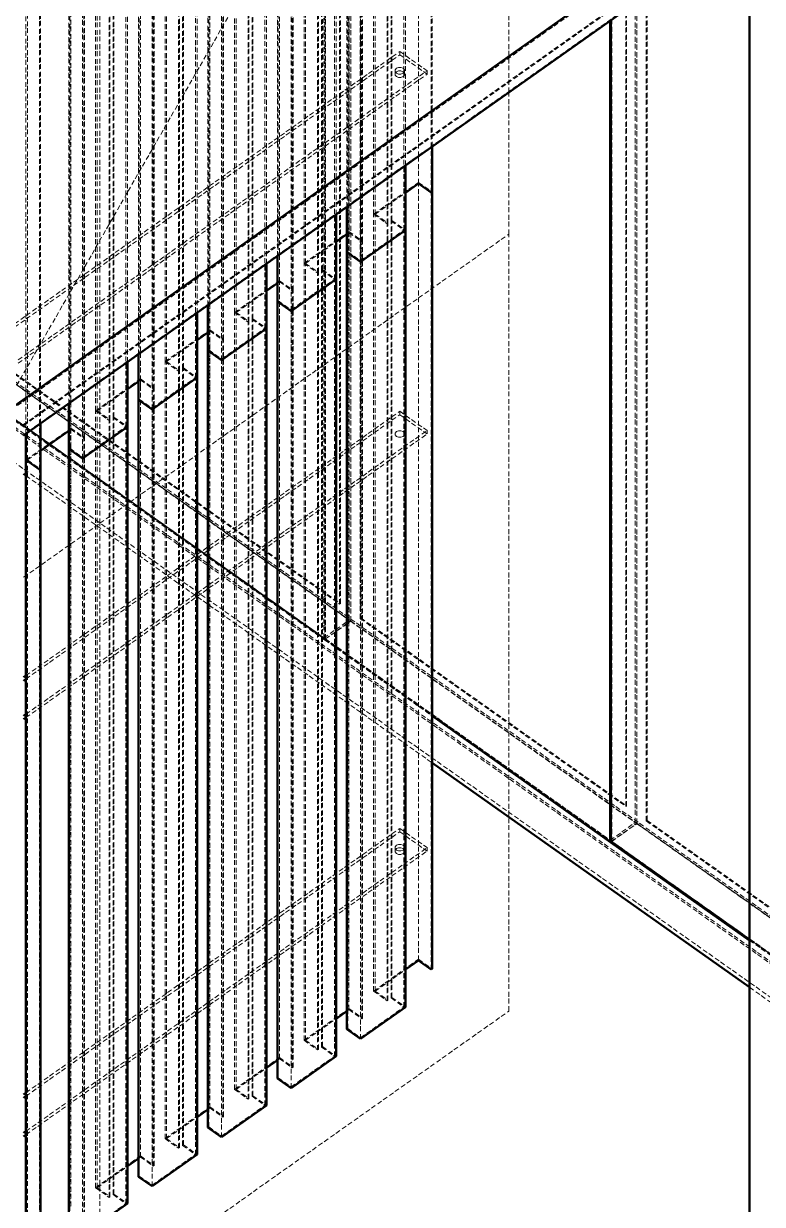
# Model space of a CAD drawing. Header units: millimetres. Extents: x 589 to 12190, y 300 to 8700.
# Drawn here: x 2507 to 3082, y 1426 to 2345 of the extents above; entities that cross this region are included whole.
import ezdxf

# ---------------------------------------------------------------- set-up
doc = ezdxf.new("R2010")
doc.units = ezdxf.units.MM
doc.linetypes.add('Hidden', pattern=[15, 5, -3, 5, -2])
for name, color, linetype, lineweight in [('Default', 7, 'Continuous', 50), ('Edges', 7, 'Hidden', 15), ('HiddenEdges', 2, 'Hidden', 15), ('HiddenSilhouettes', 2, 'Hidden', 15), ('HiddenWires', 7, 'Hidden', 15), ('Silhouettes', 7, 'Continuous', 50), ('Wires', 7, 'Hidden', 15)]:
    doc.layers.add(name, color=color, linetype=linetype, lineweight=lineweight)

# ---------------------------------------------------------------- blocks, each defined once
blk = doc.blocks.new('Isometric')
at = {"layer": 'Edges'}
for points in [[(637.2161877950107, -649.7752211066795), (954.5943576092791, -96.9141799285635)], [(662.4178389912499, -668.7550140688988), (1468.519523722337, -98.75496862523505)], [(1273.640668451543, -1090.09139823906), (1273.640736998035, -237.4035925414878)], [(1073.034505897263, -407.5367795406119), (1073.034508170909, -379.2536366657459)], [(1086.328148665924, -416.9368047040984), (1086.328152450883, -369.8536093649413)], [(1073.03444109577, -1213.638445826233), (1073.034505897263, -407.5367795406119)], [(1073.034505993725, -406.3368281366506), (1073.03450599373, -406.3367673743351)], [(1012.930479190384, -488.8368043328617), (1012.930484583118, -421.7536051254538)], [(1086.328083864431, -1223.038470989719), (1086.328148665924, -416.9368047040984)], [(940.8055916091812, -539.8368083988739), (940.805597001915, -472.7536091914658)], [(1012.930414388891, -1294.938470618483), (1012.930479190384, -488.8368043328617)], [(868.6807040279791, -590.8368124648857), (868.6807094207124, -523.7536132574776)], [(940.8055268076891, -1345.938474684495), (940.8055916091812, -539.8368083988739)], [(796.5558164467761, -641.8368165308977), (796.5558218395095, -574.7536173234898)], [(868.6806392264862, -1396.938478750507), (868.6807040279791, -590.8368124648857)], [(724.4309288655741, -692.8368205969098), (724.4309342583074, -625.7536213895014)], [(796.5557516452841, -1447.938482816519), (796.5558164467761, -641.8368165308977)], [(724.4308640640811, -1498.938486882531), (724.4309288655741, -692.8368205969098)], [(679.8831377737997, -1510.438487799377), (679.8832025752913, -704.3368215137561)], [(1087.176641823762, -958.2414175461774), (1271.943603414836, -1088.891392016031)], [(1273.640668451543, -1090.09139823906), (1416.476307762064, -1191.091449701758)]]:
    blk.add_lwpolyline(points, dxfattribs=at)
for points in [[(1417.324755468647, -1763.318454559787, 0), (1417.324886302511, -135.8035423438423, 0)], [(679.8832025752913, -704.3368215137561, 0), (679.8832063602499, -657.2536261745995, 0)], [(1087.17664175555, -959.0899456496686, 0), (1416.476307693852, -1191.93997780525, 0)]]:
    blk.add_polyline3d(points, dxfattribs=at)
at = {"layer": 'HiddenEdges'}
for points in [[(992.0707298736147, -843.2333060378028), (992.07086402407, 825.5385294522193)], [(1002.677366066769, -861.6913556156435), (1002.677501786106, 826.5966604779287)], [(976.6557686782567, -880.5884619981969), (976.6559045340168, 809.396610302359)], [(1012.435440952548, -858.8332828674595), (1012.435575103003, 809.9385526225628)], [(1289.055594853597, -1053.233322780202), (1289.055729004052, 615.5385127098211)], [(1299.66223104675, -1071.691372358042), (1299.662366766087, 616.5966437355305)], [(976.6558034715604, -880.0913814966614), (976.6559147093517, 503.6571241914062)], [(1073.034508170909, -379.2536366657459), (1073.034570698755, 398.5648867450086)], [(1040.507640481304, -449.3368011836956), (1040.507705282796, 356.7648651019249)], [(1045.45738766825, -445.8368009046558), (1045.457452469742, 360.2648653809647)], [(1000.90961831606, -458.5367836066243), (1000.909683117552, 347.5648826789966)], [(1014.203261084721, -467.9368087701105), (1014.203325886213, 338.1648575155104)], [(999.6368794836303, -478.2367973842534), (999.6369442851233, 327.8648689013676)], [(973.3325000870468, -496.8368049706678), (973.3325648885398, 309.2648613149531)], [(1012.930484583118, -421.7536051254538), (1012.930543991876, 317.264861952759)], [(928.7847307348579, -509.5367876726361), (928.78479553635, 296.564878612985)], [(968.3827529001014, -500.3368052497078), (968.3828177015944, 305.7648610359133)], [(942.0783735035193, -518.9368128361225), (942.0784383050113, 287.1648534494984)], [(927.5119919024282, -529.2368014502651), (927.5120567039203, 276.8648648353555)], [(901.2076125058447, -547.8368090366798), (901.2076773073368, 258.2648572489411)], [(940.805597001915, -472.7536091914658), (940.8056564106741, 266.264857886747)], [(856.659843153655, -560.5367917386484), (856.6599079551465, 245.5648745469725)], [(896.2578653188993, -551.3368093157198), (896.2579301203914, 254.7648569699008)], [(869.9534859223163, -569.9368169021345), (869.9535507238079, 236.1648493834859)], [(855.3871043212253, -580.2368055162772), (855.3871691227182, 225.8648607693435)], [(868.6807094207124, -523.7536132574776), (868.6807688294712, 215.2648538207354)], [(824.1329777376964, -602.3368133817319), (824.1330425391893, 203.7648529038888)], [(829.0827249246418, -598.8368131026918), (829.0827897261347, 207.2648531829291)], [(784.5349555724529, -611.5367958046602), (784.5350203739449, 194.5648704809605)], [(797.8285983411142, -620.9368209681465), (797.8286631426063, 185.1648453174744)], [(783.2622167400232, -631.2368095822892), (783.2622815415152, 174.864856703332)], [(796.5558218395095, -574.7536173234898), (796.5558812482691, 164.2648497547229)], [(752.0080901564943, -653.3368174477439), (752.0081549579863, 152.7648488378768)], [(756.9578373434397, -649.8368171687039), (756.9579021449317, 156.264849116917)], [(712.4100679912499, -662.5367998706722), (712.4101327927415, 143.5648664149485)], [(711.1373291588202, -682.2368136483012), (711.1373939603131, 123.8648526373195)], [(725.7037107599112, -671.9368250341583), (725.7037755614033, 134.1648412514623)], [(76.79643789297552, -244.6432355736165), (710.6423119575138, -692.8399616075349)], [(1053.589118892849, -274.0207869408978), (1053.589119177066, -270.4852533168378)], [(196.5755896925325, -291.6913101719902), (1000.980344188437, -860.4913799101951)], [(206.3336645783111, -288.8332374238057), (991.2222363111205, -843.8332816715738)], [(1073.034544386832, -463.2146473541293), (1073.03454895917, -406.3367977554894)], [(1040.507575679811, -1255.438467469317), (1040.507640481304, -449.3368011836956)], [(1045.457322866757, -1251.938467190277), (1045.45738766825, -445.8368009046558)], [(1000.909553514567, -1264.638449892245), (1000.90961831606, -458.5367836066243)], [(1000.909660905456, -463.2146473541293), (1000.909661377968, -457.3368018215015)], [(1014.203196283228, -1274.038475055731), (1014.203261084721, -467.9368087701105)], [(999.6368146821383, -1284.338463669874), (999.6368794836303, -478.2367973842534)], [(1012.930511803148, -617.6195127496167), (1012.930522252292, -487.6368225477393)], [(968.3826880986094, -1306.438471535329), (968.3827529001014, -500.3368052497078)], [(973.3324352855548, -1302.938471256289), (973.3325000870468, -496.8368049706678)], [(928.7846659333645, -1315.638453958257), (928.7847307348579, -509.5367876726361)], [(928.7847650116664, -617.6195127496164), (928.784773796765, -508.3368058875137)], [(942.0783087020263, -1325.038479121743), (942.0783735035193, -518.9368128361225)], [(927.5119271009353, -1335.338467735886), (927.5119919024282, -529.2368014502651)], [(901.2075477043518, -1353.938475322301), (901.2076125058447, -547.8368090366798)], [(856.6597783521615, -1366.638458024269), (856.659843153655, -560.5367917386484)], [(856.6598815302905, -617.6195127496164), (856.6598862155633, -559.3368099535257)], [(896.2578005174064, -1357.438475601341), (896.2578653188993, -551.3368093157198)], [(869.9534211208229, -1376.038483187756), (869.9534859223163, -569.9368169021345)], [(855.3870395197332, -1386.338471801898), (855.3871043212253, -580.2368055162772)], [(829.0826601231497, -1404.938479388313), (829.0827249246418, -598.8368131026918)], [(868.6807448403943, -617.6195127496167), (868.6807470898866, -589.6368306797631)], [(784.5348907709599, -1417.638462090281), (784.5349555724529, -611.5367958046602)], [(784.5349980489136, -617.6195127496167), (784.5349986343604, -610.3368140195375)], [(824.1329129362043, -1408.438479667353), (824.1329777376964, -602.3368133817319)], [(797.8285335396213, -1427.038487253767), (797.8285983411142, -620.9368209681465)], [(783.2621519385302, -1437.33847586791), (783.2622167400232, -631.2368095822892)], [(796.5558489466061, -772.0243781451036), (796.5558595086845, -640.6368347457753)], [(1053.589088879526, -647.373137641606), (1053.589089163743, -643.8376040175465)], [(712.4101021551251, -772.0243781451036), (712.4101110531583, -661.3368180855498)], [(752.0080253550013, -1459.438483733365), (752.0080901564943, -653.3368174477439)], [(756.9577725419467, -1455.938483454325), (756.9578373434397, -649.8368171687039)], [(712.4100031897565, -1468.638466156293), (712.4100679912499, -662.5367998706722)], [(725.7036459584183, -1478.038491319779), (725.7037107599112, -671.9368250341583)], [(711.1372643573281, -1488.338479933922), (711.1373291588202, -682.2368136483012)], [(724.4309654652293, -772.0243781451036), (724.4309719274816, -691.6368388117871)], [(1002.677331341677, -861.3399080136871), (1299.662196321658, -1071.339924756086)], [(1012.435440952548, -858.8332828674595), (1288.207101291103, -1053.833298413973)], [(975.8072751157624, -881.1884376319676), (976.6557686782567, -880.5884619981969)], [(976.6557686782567, -880.5884619981969), (1273.640633658238, -1090.588478740596)], [(976.6558034715604, -880.0913814966614), (1087.176641823762, -958.2414175461774)], [(1053.589054091356, -1080.122453226519), (1053.589054375573, -1076.586919602459)], [(1299.662196321658, -1071.339924756086), (1865.347653426386, -1471.339956646369)], [(1299.66223104675, -1071.691372358042), (1863.650623114771, -1470.491398025296)], [(1309.420305932529, -1068.833299609858), (1853.892558395829, -1453.833330304255)], [(1416.476307762064, -1191.091449701758), (1469.367960978923, -1228.491497215365)], [(1416.476307693852, -1191.93997780525), (1469.367960910711, -1229.340025318857)]]:
    blk.add_lwpolyline(points, dxfattribs=at)
for points in [[(1002.677331341677, -861.3399080136871, 0), (1002.677467197435, 828.6451297264562, 0)], [(1299.662196321658, -1071.339924756086, 0), (1299.662332177416, 618.645112984058, 0)], [(1309.420305932529, -1068.833299609858, 0), (1309.420440082984, 599.9385358801646, 0)], [(1086.328152450883, -369.8536093649413, 0), (1086.328213467416, 389.1648615815225, 0)], [(-608.1120080953428, 277.5388627789098, 0), (1895.046139593077, -1492.461278335593, 0)], [(-634.2749575120536, 259.038861303984, 0), (1842.720237785272, -1492.461278335593, 0)], [(-608.1120119038517, 230.1627100248734, 0), (1895.046135784567, -1539.837431089629, 0)], [(724.4309342583074, -625.7536213895014, 0), (724.4309936670661, 113.2648456887109, 0)], [(679.8832063602499, -657.2536261745995, 0), (679.8832673767847, 101.7648447718648, 0)], [(662.4177988749238, -657.9765491021731, 0), (1416.47639348177, -124.7765306250108, 0)], [(196.5755549674395, -291.3398625700338, 0), (1002.677331341677, -861.3399080136869, 0)], [(170.5539923040187, -310.5884165545431, 0), (976.6557686782558, -880.5884619981966, 0)], [(170.5540270973238, -310.0913360530076, 0), (974.9587815932296, -878.8914057912127, 0)], [(940.8056283217716, -617.6195127496167, 0), (940.8056346710896, -538.6368266137513, 0)], [(822.6259851911004, -772.0243781451036, 0), (1087.17664175555, -959.0899456496686, 0)], [(975.8072751839745, -880.3399095284758, 0), (1002.677331341677, -861.3399080136871, 0)], [(976.6558034715604, -880.0913814966614, 0), (1002.677366066769, -861.6913556156435, 0)], [(1002.677366066769, -861.6913556156435, 0), (1297.965166010045, -1070.491366135014, 0)], [(1012.435440952548, -858.8332828674595, 0), (1013.283934515042, -858.2333072336885, 0)], [(1273.640668451543, -1090.09139823906, 0), (1299.66223104675, -1071.691372358042, 0)], [(1309.420305932529, -1068.833299609858, 0), (1310.268799495023, -1068.233323976087, 0)], [(1272.792140095743, -1091.188454374366, 0), (1273.640633658238, -1090.588478740595, 0)], [(1273.640633658238, -1090.588478740595, 0), (1839.326090762965, -1490.588510630878, 0)]]:
    blk.add_polyline3d(points, dxfattribs=at)
at = {"layer": 'HiddenSilhouettes'}
for points in [[(991.2222363111205, -843.8332816715738), (991.2223704615758, 824.9385538184488)], [(1013.283934515042, -858.2333072336885), (1013.284068665497, 810.5385282563338)], [(1288.207101291103, -1053.833298413973), (1288.207235441558, 614.9385370760501)], [(974.9587815932296, -878.8914057912127), (974.9588926907272, 503.1119232743977)], [(1087.176689171747, -369.2536032135899), (1087.17675018828, 389.7648677328743)], [(1026.365504053686, -439.3368003864384), (1026.365568855179, 366.7648658991825)], [(1028.062534433508, -439.336769868858), (1028.062599235001, 366.7648964167629)], [(1041.356177202169, -448.7367950323442), (1041.356242003662, 357.3648712532768)], [(1044.608850947385, -446.4368070560072), (1044.608915748877, 359.6648592296137)], [(1057.902493716047, -455.8368322194933), (1057.902558517539, 350.2648340661276)], [(1015.051797805585, -467.3368026187588), (1015.051862607078, 338.7648636668619)], [(998.7883465477244, -431.7536081964481), (998.7884075642578, 327.2648627500162)], [(954.2406164724844, -490.3368044524507), (954.240681273976, 315.7648618331705)], [(955.9376468523055, -490.3367739348698), (955.9377116537976, 315.7648923507504)], [(969.2312896209669, -499.7367990983562), (969.2313544224589, 306.3648671872643)], [(985.7776061348436, -506.8368362855053), (985.777670936337, 299.2648300001156)], [(987.4746419073986, -439.7536065605168), (987.4747013161582, 299.264860517696)], [(942.9269102243834, -518.3368066847711), (942.9269750258754, 287.7648596008498)], [(-608.1120079248126, 279.6601829533456), (1839.326093950264, -1450.939935016954)], [(883.8127592711025, -541.3367780008821), (883.8128240725955, 264.7648882847388)], [(900.3590757849806, -548.4368151880315), (900.3591405864722, 257.6648510975892)], [(897.1064020397639, -550.7368031643684), (897.1064668412569, 255.3648631212523)], [(913.652718553642, -557.8368403515174), (913.6527833551336, 248.2648259341036)], [(915.3497543261965, -490.7536106265286), (915.3498137349552, 248.2648564516835)], [(870.8020226431804, -569.3368107507829), (870.8020874446734, 236.7648555348378)], [(-608.1120117333214, 232.2840301993097), (1863.046141326813, -1515.088697197833)], [(854.5385713853188, -533.7536163284722), (854.5386324018527, 225.2648546179921)], [(-634.2749611500319, 213.7840287243835), (1842.720234147293, -1537.716110915194)], [(809.9908413100793, -592.3368125844747), (809.9909061115709, 213.764853701146)], [(811.6878716899005, -592.3367820668941), (811.6879364913925, 213.7648842187268)], [(824.9815144585618, -601.7368072303802), (824.9815792600539, 204.3648590552407)], [(828.2341882037772, -599.4368192540433), (828.2342530052692, 206.6648470315772)], [(841.527830972439, -608.8368444175294), (841.5278957739306, 197.2648218680915)], [(843.224866744994, -541.7536146925406), (843.2249261537531, 197.2648523856719)], [(798.6771350619788, -620.3368148167949), (798.6771998634704, 185.7648514688258)], [(737.8659537288763, -643.3368166504865), (737.8660185303693, 162.7648496351339)], [(739.5629841086975, -643.3367861329061), (739.5630489101904, 162.7648801527148)], [(752.8566268773588, -652.7368112963925), (752.8566916788518, 153.3648549892287)], [(756.1093006225756, -650.4368233200555), (756.1093654240672, 155.6648429655656)], [(726.5522474807753, -671.3368188828069), (726.5523122822688, 134.7648474028142)], [(769.4029433912369, -659.8368484835414), (769.403008192729, 146.2648178020791)], [(710.2887962229142, -635.7536244604962), (710.2888572394477, 123.2648464859681)], [(667.4380965274954, -694.3367901989182), (667.4381613289875, 111.7648760867028)], [(680.7317430811154, -656.6536200232476), (680.7318040976488, 102.3648509232166)], [(975.8073087161465, -463.2146473541293), (975.8073335409695, -154.404916563155)], [(629.3250745817563, -570.4852772345555), (1053.589119177066, -270.4852533168378)], [(629.3250742975392, -574.0208108586153), (1053.589118892849, -274.0207869408978)], [(207.1821581408053, -288.2332617900347), (992.0707298736147, -843.2333060378028)], [(1048.759525868843, -293.1057493999597), (1050.053586393718, -291.5207883360977), (1052.295059573804, -290.6057492006453), (1054.883224036751, -290.6057186830649), (1057.124654205584, -291.5207883360977), (1058.418758143656, -293.1057188823793), (1058.418715132403, -294.935827670864), (1057.124654607527, -296.520788734726), (1054.883181427442, -297.4358278701784), (1052.295016964495, -297.4358583877588), (1050.053586795662, -296.5207887347265), (1048.75948285759, -294.9358581884449)], [(1048.75948285759, -294.9358581884449), (1048.759483141807, -291.4003245643848)], [(1058.418758143656, -293.1057188823793), (1058.418758427873, -289.5701852583193)], [(1081.873391748084, -294.0207885354116), (1081.873392032302, -290.4852549113516)], [(657.6093471527761, -594.0208124531293), (1081.873391748084, -294.0207885354116)], [(169.7054987415249, -311.1883921883141), (975.8072751157615, -881.1884376319676)], [(1073.03459192461, -406.3368281366438), (1087.176685386788, -416.336798552747)], [(1028.062534433508, -439.336769868858), (1059.599527214956, -417.0367453693698)], [(1026.365439252194, -1245.438466672059), (1026.365504053686, -439.3368003864384)], [(1026.365504053686, -439.3368003864384), (1040.507640481304, -449.3368011836956)], [(1028.062469632016, -1245.438436154479), (1028.062534433508, -439.336769868858)], [(1028.062534433508, -439.336769868858), (1041.356177202169, -448.7367950323442)], [(1040.507640481304, -449.3368011836956), (1041.356177202169, -448.7367950323442)], [(1041.356112400677, -1254.838461317965), (1041.356177202169, -448.7367950323442)], [(1044.608786145892, -1252.538473341628), (1044.608850947385, -446.4368070560072)], [(1044.608850947385, -446.4368070560072), (1045.45738766825, -445.8368009046558)], [(1044.608850947385, -446.4368070560072), (1057.902493716047, -455.8368322194933)], [(1045.45738766825, -445.8368009046558), (1059.599524095868, -455.8368017019127)], [(975.8072963037348, -617.6195127496164), (975.8073087161465, -463.2146473541293)], [(998.7883442740781, -460.0367510713138), (1000.90961831606, -458.5367836066243)], [(1000.90961831606, -458.5367836066243), (1014.203261084721, -467.9368087701105)], [(1000.909661377968, -457.3368018215015), (1015.051797805585, -467.3368026187588)], [(1012.930565217737, -487.6367921665776), (1057.902493716047, -455.8368322194933)], [(1057.902428914554, -1261.938498505114), (1057.902493716047, -455.8368322194933)], [(1014.203261084721, -467.9368087701105), (1015.051797805585, -467.3368026187588)], [(1015.051733004093, -1273.43846890438), (1015.051797805585, -467.3368026187588)], [(998.7883427627658, -478.8368035356048), (999.6368794836303, -478.2367973842534)], [(999.6368794836303, -478.2367973842534), (1012.930522252292, -487.6368225477393)], [(954.240551670991, -1296.438470738072), (954.2406164724844, -490.3368044524507)], [(955.9375820508126, -1296.438440220491), (955.9376468523055, -490.3367739348698)], [(968.3827529001014, -500.3368052497078), (969.2312896209669, -499.7367990983562)], [(969.2312248194739, -1305.838465383977), (969.2312896209669, -499.7367990983562)], [(972.4838985646902, -1303.53847740764), (972.4839633661823, -497.4368111220192)], [(972.4839633661823, -497.4368111220192), (973.3325000870468, -496.8368049706678)], [(972.4839633661823, -497.4368111220192), (985.7776061348436, -506.8368362855053)], [(973.3325000870468, -496.8368049706678), (987.4746365146652, -506.8368057679249)], [(882.1157288912809, -541.3368085184625), (928.784773796765, -508.3368058875137)], [(926.663456692876, -511.0367551373258), (928.7847307348579, -509.5367876726361)], [(928.784773796765, -508.3368058875137), (942.9269102243834, -518.3368066847711)], [(940.8056776365356, -538.636796232589), (985.7776061348436, -506.8368362855053)], [(985.777541333352, -1312.938502571126), (985.7776061348436, -506.8368362855053)], [(883.8127592711025, -541.3367780008821), (915.3497520525507, -519.0367535013943)], [(942.0783735035193, -518.9368128361225), (942.9269102243834, -518.3368066847711)], [(942.9268454228904, -1324.438472970392), (942.9269102243834, -518.3368066847711)], [(882.1156640897893, -1347.438474804083), (882.1157288912809, -541.3368085184625)], [(882.1157288912809, -541.3368085184625), (896.2578653188993, -551.3368093157198)], [(883.8126944696105, -1347.438444286503), (883.8127592711025, -541.3367780008821)], [(896.2578653188993, -551.3368093157198), (897.1064020397639, -550.7368031643684)], [(897.1063372382719, -1356.838469449989), (897.1064020397639, -550.7368031643684)], [(900.3590109834872, -1354.538481473652), (900.3590757849806, -548.4368151880315)], [(900.3590757849806, -548.4368151880315), (901.2076125058447, -547.8368090366798)], [(900.3590757849806, -548.4368151880315), (913.652718553642, -557.8368403515174)], [(901.2076125058447, -547.8368090366798), (915.3497489334632, -557.8368098339367)], [(809.9908413100793, -592.3368125844747), (856.6598862155633, -559.3368099535257)], [(854.538569111673, -562.0367592033381), (856.659843153655, -560.5367917386484)], [(856.659843153655, -560.5367917386484), (869.9534859223163, -569.9368169021345)], [(868.6807900553317, -589.6368002986014), (913.652718553642, -557.8368403515174)], [(913.6526537521486, -1363.938506637138), (913.652718553642, -557.8368403515174)], [(811.6878716899005, -592.3367820668941), (843.2248644713477, -570.0367575674065)], [(869.9534859223163, -569.9368169021345), (870.8020226431804, -569.3368107507829)], [(870.8019578416884, -1375.438477036404), (870.8020226431804, -569.3368107507829)], [(809.9907765085859, -1398.438478870096), (809.9908413100793, -592.3368125844747)], [(811.6878068884075, -1398.438448352515), (811.6878716899005, -592.3367820668941)], [(811.6878716899005, -592.3367820668941), (824.9815144585618, -601.7368072303802)], [(828.2341234022842, -1405.538485539664), (828.2341882037772, -599.4368192540433)], [(828.2341882037772, -599.4368192540433), (829.0826947381233, -598.8368344477867)], [(828.2341882037772, -599.4368192540433), (841.527830972439, -608.8368444175294)], [(829.0827249246418, -598.8368131026918), (843.2248613522602, -608.836813899949)], [(737.8659537288763, -643.3368166504865), (784.5349986343604, -610.3368140195375)], [(782.4136815304701, -613.0367632693503), (784.5349555724529, -611.5367958046602)], [(784.5349986343604, -610.3368140195375), (798.6771350619788, -620.3368148167949)], [(796.5559024741306, -640.636804364613), (841.527830972439, -608.8368444175294)], [(824.1329777376964, -602.3368133817319), (824.9815144585618, -601.7368072303802)], [(824.9814496570689, -1407.838473516001), (824.9815144585618, -601.7368072303802)], [(841.5277661709456, -1414.93851070315), (841.527830972439, -608.8368444175294)], [(739.5629841086975, -643.3367861329061), (771.0999768901456, -621.0367616334181)], [(798.6770702604854, -1426.438481102416), (798.6771350619788, -620.3368148167949)], [(975.8072751839745, -880.3399095284758), (975.8072963037348, -617.6195127496164)], [(782.4136800191577, -631.8368157336406), (783.2622167400232, -631.2368095822892)], [(665.7410478764132, -921.623154958912), (1053.589088879526, -647.373137641606)], [(737.8658889273843, -1449.438482936107), (737.8659537288763, -643.3368166504865)], [(739.5629193072054, -1449.438452418527), (739.5629841086975, -643.3367861329061)], [(1053.589088879526, -647.373137641606), (1081.873361734761, -667.3731392361201)], [(665.7410661476742, -694.3368207164988), (712.4101110531583, -661.3368180855498)], [(724.4310148929267, -691.6368084306255), (769.4029433912369, -659.8368484835414)], [(752.0080901564943, -653.3368174477439), (752.8566268773588, -652.7368112963925)], [(752.8565620758668, -1458.838477582013), (752.8566268773588, -652.7368112963925)], [(756.1092358210822, -1456.538489605676), (756.1093006225756, -650.4368233200555)], [(756.1093006225756, -650.4368233200555), (756.9578373434397, -649.8368171687039)], [(756.1093006225756, -650.4368233200555), (769.4029433912369, -659.8368484835414)], [(756.9578373434397, -649.8368171687039), (771.0999737710581, -659.8368179659608)], [(769.402878589744, -1465.938514769163), (769.4029433912369, -659.8368484835414)], [(665.7410446608633, -961.6231626954147), (1081.873361734761, -667.3731392361201)], [(710.288793949268, -664.0367673353617), (712.4100679912499, -662.5367998706722)], [(725.7037107599112, -671.9368250341583), (726.5522474807753, -671.3368188828069)], [(726.5521826792838, -1477.438485168428), (726.5522474807753, -671.3368188828069)], [(1081.873361734761, -667.3731392361201), (1081.873362018978, -663.8376056120603)], [(667.4380965274954, -694.3367901989182), (680.7317408074691, -684.9367628981133)], [(667.4380317260025, -1500.438456484539), (667.4380965274954, -694.3367901989182)], [(667.4380965274954, -694.3367901989182), (680.7317392961568, -703.7368153624043)], [(665.7410648413061, -710.587460303497), (1087.176637776511, -1008.587418578141)], [(1013.283934515042, -858.2333072336885), (1289.055594853597, -1053.233322780202)], [(975.8072751839745, -880.3399095284758), (1040.987434933179, -926.429243540591)], [(975.8072751157624, -881.1884376319676), (1087.176641687338, -959.9384737531609)], [(665.7410133724607, -1350.836936919765), (1053.589054375573, -1076.586919602459)], [(1053.589054375573, -1076.586919602459), (1081.87332723081, -1096.586921196973)], [(1271.943603414836, -1088.891392016031), (1297.965166010045, -1070.491366135014)], [(665.7410130882436, -1354.372470543824), (1053.589054091356, -1080.122453226519)], [(1053.589054091356, -1080.122453226519), (1081.873326946592, -1100.122454821033)], [(1273.640633658238, -1090.588478740596), (1273.640634442379, -1080.834108936078)], [(665.7410101569108, -1390.836944656268), (1081.87332723081, -1096.586921196973)], [(1048.75946106735, -1099.20741568558), (1050.053521592226, -1097.622454621719), (1052.294994772311, -1096.707415486266), (1054.883159235259, -1096.707384968686), (1057.124589404091, -1097.622454621719), (1058.418693342163, -1099.207385168), (1058.418650330911, -1101.037493956485), (1057.124589806035, -1102.622455020347), (1054.88311662595, -1103.537494155799), (1052.294952163003, -1103.53752467338), (1050.053521994169, -1102.622455020347), (1048.759418056097, -1101.037524474066)], [(1048.759418056097, -1101.037524474066), (1048.759418340314, -1097.501990850006)], [(1058.418693342163, -1099.207385168), (1058.41869362638, -1095.67185154394)], [(1081.873326946592, -1100.122454821033), (1081.87332723081, -1096.586921196973)], [(1416.47630762564, -1192.788505908742), (1469.367960842499, -1230.188553422349)], [(1026.365439252194, -1245.438466672059), (1073.034441192232, -1212.438494422272)], [(1073.034527123117, -1212.438494422265), (1087.176620585295, -1222.438464838368)], [(1028.062469632016, -1245.438436154479), (1059.599462413463, -1223.138411654991)], [(1026.365439252194, -1245.438466672059), (1040.507575679811, -1255.438467469317)], [(1028.062469632016, -1245.438436154479), (1041.356112400677, -1254.838461317965)], [(1416.476303714813, -1241.437450733722), (1469.367956931671, -1278.837498247329)], [(1040.507575679811, -1255.438467469317), (1041.356112400677, -1254.838461317965)], [(1044.608786145892, -1252.538473341628), (1057.902428914554, -1261.938498505114)], [(1045.457322866757, -1251.938467190277), (1059.599459294375, -1261.938467987534)], [(954.240551670991, -1296.438470738072), (1000.909596576475, -1263.438468107123)], [(1000.909553514567, -1264.638449892245), (1014.203196283228, -1274.038475055731)], [(1000.909596576475, -1263.438468107123), (1015.051733004093, -1273.43846890438)], [(1012.9304574508, -1293.73848883336), (1057.902428914554, -1261.938498505114)], [(1014.203196283228, -1274.038475055731), (1015.051733004093, -1273.43846890438)], [(955.9375820508126, -1296.438440220491), (987.4745748322607, -1274.138415721003)], [(998.7882779612728, -1284.938469821226), (999.6368146821383, -1284.338463669874)], [(954.240551670991, -1296.438470738072), (968.3826880986094, -1306.438471535329)], [(955.9375820508126, -1296.438440220491), (969.2312248194739, -1305.838465383977)], [(972.4838985646902, -1303.53847740764), (973.3324352855548, -1302.938471256289)], [(972.4838985646902, -1303.53847740764), (985.777541333352, -1312.938502571126)], [(973.3324352855548, -1302.938471256289), (987.4745717131732, -1312.938472053546)], [(882.1156640897893, -1347.438474804083), (928.784708995272, -1314.438472173135)], [(928.784708995272, -1314.438472173135), (942.9268454228904, -1324.438472970392)], [(940.8056128350418, -1344.738462518211), (985.777541333352, -1312.938502571126)], [(883.8126944696105, -1347.438444286503), (915.3496872510577, -1325.138419787015)], [(942.0783087020263, -1325.038479121743), (942.9268454228904, -1324.438472970392)], [(882.1156640897893, -1347.438474804083), (896.2578005174064, -1357.438475601341)], [(883.8126944696105, -1347.438444286503), (897.1063372382719, -1356.838469449989)], [(926.6633903800707, -1335.938473887238), (927.5119271009353, -1335.338467735886)], [(927.5119271009353, -1335.338467735886), (940.8055269041565, -1344.738462518218)], [(896.2578005174064, -1357.438475601341), (897.1063372382719, -1356.838469449989)], [(900.3590109834872, -1354.538481473652), (913.6526537521486, -1363.938506637138)], [(901.2075477043518, -1353.938475322301), (915.3496841319702, -1363.938476119558)], [(809.9907765085859, -1398.438478870096), (856.6598214140699, -1365.438476239147)], [(856.6597783521615, -1366.638458024269), (869.9534211208229, -1376.038483187756)], [(856.6598214140699, -1365.438476239147), (870.8019578416884, -1375.438477036404)], [(868.6806822883946, -1395.738496965384), (913.6526537521486, -1363.938506637138)], [(811.6878068884075, -1398.438448352515), (843.2247996698557, -1376.138423853027)], [(854.5385027988677, -1386.93847795325), (855.3870395197332, -1386.338471801898)], [(809.9907765085859, -1398.438478870096), (824.1329129362043, -1408.438479667353)], [(811.6878068884075, -1398.438448352515), (824.9814496570689, -1407.838473516001)], [(824.1329129362043, -1408.438479667353), (824.9814496570689, -1407.838473516001)], [(828.2341234022842, -1405.538485539664), (829.0826601231497, -1404.938479388313)], [(828.2341234022842, -1405.538485539664), (841.5277661709456, -1414.93851070315)], [(829.0826947381233, -1404.938503864796), (843.2247965507681, -1414.93848018557)], [(782.413616728978, -1419.138429554971), (784.5348907709599, -1417.638462090281)], [(784.5348907709599, -1417.638462090281), (797.8285335396213, -1427.038487253767)], [(784.534933832867, -1416.438480305158), (798.6770702604854, -1426.438481102416)], [(796.5557947071916, -1446.738501031396), (841.5277661709456, -1414.93851070315)], [(739.5629193072054, -1449.438452418527), (771.0999120886527, -1427.138427919039)], [(797.8285335396213, -1427.038487253767), (798.6770702604854, -1426.438481102416)], [(782.4136152176657, -1437.938482019262), (783.2621519385302, -1437.33847586791)], [(737.8658889273843, -1449.438482936107), (752.0080253550013, -1459.438483733365)], [(739.5629193072054, -1449.438452418527), (752.8565620758668, -1458.838477582013)], [(756.1092358210822, -1456.538489605676), (769.402878589744, -1465.938514769163)], [(756.9577725419467, -1455.938483454325), (771.0999089695651, -1465.938484251582)], [(724.4309071259895, -1497.738505097408), (769.402878589744, -1465.938514769163)], [(752.0080253550013, -1459.438483733365), (752.8565620758668, -1458.838477582013)]]:
    blk.add_lwpolyline(points, dxfattribs=at)
for points in [[(1048.75952615306, -289.5702157758997), (1050.053586677935, -287.9852547120381), (1052.295059858021, -287.0702155765857), (1054.883224320969, -287.0701850590053), (1057.124654489801, -287.9852547120377), (1058.418758427873, -289.5701852583193), (1058.41871541662, -291.400294046804), (1057.124654891744, -292.9852551106665), (1054.883181711659, -293.9002942461184), (1052.295017248712, -293.9003247636988), (1050.053587079879, -292.9852551106665), (1048.759483141807, -291.4003245643848)], [(1048.759461351568, -1095.671882061521), (1050.053521876443, -1094.086920997659), (1052.294995056528, -1093.171881862207), (1054.883159519476, -1093.171851344626), (1057.124589688308, -1094.086920997659), (1058.41869362638, -1095.67185154394), (1058.418650615128, -1097.501960332425), (1057.124590090252, -1099.086921396287), (1054.883116910167, -1100.001960531739), (1052.29495244722, -1100.00199104932), (1050.053522278386, -1099.086921396287), (1048.759418340314, -1097.501990850006)]]:
    blk.add_lwpolyline(points, close=True, dxfattribs=at)
for points in [[(1000.980344188437, -860.4913799101951, 0), (1000.980479907774, 827.7966361833769, 0)], [(1297.965166010045, -1070.491366135014, 0), (1297.965301729381, 617.7966499585591, 0)], [(1310.268799495023, -1068.233323976087, 0), (1310.268933645478, 600.5385115139356, 0)], [(1059.599529488602, -388.7536024945043, 0), (1059.59958889736, 350.264864583708, 0)], [(972.4839633661823, -497.4368111220192, 0), (972.4840281676757, 308.6648551636013, 0)], [(926.6634589665218, -482.7536122624599, 0), (926.6635199830557, 276.2648586840037, 0)], [(882.1157288912809, -541.3368085184625, 0), (882.1157936927743, 264.764857767158, 0)], [(782.4136838041163, -584.7536203944844, 0), (782.4137448206507, 174.2648505519801, 0)], [(771.0999791637919, -592.7536187585524, 0), (771.1000385725501, 146.2648483196599, 0)], [(665.7410683248577, -667.2536292455934, 0), (665.7411309491663, 111.7648455691224, 0)], [(638.0932951513878, -651.2034572930538, 0), (1442.497958197072, -82.40338755483845, 0)], [(663.2662925338809, -658.5765247359441, 0), (1417.324887140727, -125.3765062587818, 0)], [(1053.589119177066, -270.4852533168378, 0), (1081.873392032302, -290.4852549113516, 0)], [(1053.589118892849, -274.0207869408978, 0), (1081.873391748084, -294.0207885354116, 0)], [(657.6093474369932, -590.4852788290696, 0), (1081.873392032302, -290.4852549113516, 0)], [(1026.365504053686, -439.3368003864384, 0), (1073.034505993725, -406.3368281366506, 0)], [(954.2406164724844, -490.3368044524507, 0), (1000.909661377968, -457.3368018215015, 0)], [(955.9376468523055, -490.3367739348698, 0), (987.4746396337528, -468.0367494353825, 0)], [(954.2406164724844, -490.3368044524507, 0), (968.3827529001014, -500.3368052497078, 0)], [(955.9376468523055, -490.3367739348698, 0), (969.2312896209669, -499.7367990983562, 0)], [(928.7847307348579, -509.5367876726361, 0), (942.0783735035193, -518.9368128361225, 0)], [(926.6634551815637, -529.8368076016168, 0), (927.5119919024282, -529.2368014502651, 0)], [(927.5119919024282, -529.2368014502651, 0), (940.8055917056486, -538.636796232596, 0)], [(883.8127592711025, -541.3367780008821, 0), (897.1064020397639, -550.7368031643684, 0)], [(856.6598862155633, -559.3368099535257, 0), (870.8020226431804, -569.3368107507829, 0)], [(854.5385676003607, -580.8368116676288, 0), (855.3871043212253, -580.2368055162772, 0)], [(855.3871043212253, -580.2368055162772, 0), (868.6807041244465, -589.6368002986085, 0)], [(809.9908413100793, -592.3368125844747, 0), (824.1329777376964, -602.3368133817319, 0)], [(784.5349555724529, -611.5367958046602, 0), (797.8285983411142, -620.9368209681465, 0)], [(797.8285983411142, -620.9368209681465, 0), (798.6771350619788, -620.3368148167949, 0)], [(783.2622167400232, -631.2368095822892, 0), (796.5558165432435, -640.63680436462, 0)], [(665.7410481606303, -918.0876213348522, 0), (1053.589089163743, -643.8376040175465, 0)], [(737.8659537288763, -643.3368166504865, 0), (752.0080901564943, -653.3368174477439, 0)], [(739.5629841086975, -643.3367861329061, 0), (752.8566268773588, -652.7368112963925, 0)], [(1053.589089163743, -643.8376040175465, 0), (1081.873362018978, -663.8376056120603, 0)], [(712.4101110531583, -661.3368180855498, 0), (726.5522474807753, -671.3368188828069, 0)], [(665.7410449450804, -958.0876290713552, 0), (1081.873362018978, -663.8376056120603, 0)], [(712.4101109566909, -662.5368302518275, 0), (725.7037107599112, -671.9368250341583, 0)], [(710.2887924379556, -682.8368197996529, 0), (711.1373291588202, -682.2368136483012, 0)], [(711.1373291588202, -682.2368136483012, 0), (724.4309289620414, -691.6368084306325, 0)], [(710.6423119575138, -692.8399616075355, 0), (822.6259851910995, -772.0243781451036, 0)], [(975.8072751157624, -881.1884376319676, 0), (975.8072838913231, -772.0243781451036, 0)], [(991.2222363111205, -843.8332816715738, 0), (992.0707298736147, -843.2333060378028, 0)], [(974.9587815932296, -878.8914057912127, 0), (1000.980344188437, -860.4913799101951, 0)], [(1288.207101291103, -1053.833298413973, 0), (1289.055594853597, -1053.233322780202, 0)], [(1272.792140163956, -1090.339926270875, 0), (1299.662196321658, -1071.339924756086, 0)], [(1310.268799495023, -1068.233323976087, 0), (1854.741051958323, -1453.233354670484, 0)], [(665.7410098726937, -1394.372478280327, 0), (1081.873326946592, -1100.122454821033, 0)], [(1044.608786145892, -1252.538473341628, 0), (1045.457322866757, -1251.938467190277, 0)], [(998.7882794725851, -1266.138417356934, 0), (1000.909553514567, -1264.638449892245, 0)], [(999.6368146821383, -1284.338463669874, 0), (1012.930414485359, -1293.738458452205, 0)], [(968.3826880986094, -1306.438471535329, 0), (969.2312248194739, -1305.838465383977, 0)], [(926.6633918913831, -1317.138421422946, 0), (928.7846659333645, -1315.638453958257, 0)], [(928.7846659333645, -1315.638453958257, 0), (942.0783087020263, -1325.038479121743, 0)], [(900.3590109834872, -1354.538481473652, 0), (901.2075477043518, -1353.938475322301, 0)], [(854.5385043101801, -1368.138425488959, 0), (856.6597783521615, -1366.638458024269, 0)], [(869.9534211208229, -1376.038483187756, 0), (870.8019578416884, -1375.438477036404, 0)], [(855.3870395197332, -1386.338471801898, 0), (868.6806393229535, -1395.738466584229, 0)], [(737.8658889273843, -1449.438482936107, 0), (784.534933832867, -1416.438480305158, 0)], [(783.2621519385302, -1437.33847586791, 0), (796.5557517417515, -1446.738470650242, 0)], [(756.1092358210822, -1456.538489605676, 0), (756.9577725419467, -1455.938483454325, 0)]]:
    blk.add_polyline3d(points, dxfattribs=at)
at = {"layer": 'HiddenWires'}
for points in [[(742.462169015806, -613.0036112780499), (742.4622219934654, 46.01484032715643)], [(1048.759452844267, -668.2882088891531), (1048.75949585552, -666.4581001006682)], [(1048.75949585552, -666.4581001006682), (1050.053556380395, -664.8731390368062)], [(1050.053556380395, -664.8731390368062), (1052.295029560481, -663.958099901354)], [(1050.053556782339, -669.8731394354345), (1052.294986951172, -670.7882090884673)], [(1054.883151414119, -670.7881785708867), (1057.124624594204, -669.8731394354345)], [(1054.883194023429, -663.9580693837736), (1057.124624192261, -664.8731390368059)], [(1057.124624594204, -669.8731394354345), (1058.41868511908, -668.2881783715725)]]:
    blk.add_lwpolyline(points, dxfattribs=at)
for points in [[(1166.726213611115, -313.0035873603319, 0), (1166.726266588774, 346.0148642448744, 0)], [(636.396273369523, -651.2034817309602, 0), (1838.477733056232, 198.7965860359068, 0)], [(1048.759452844267, -668.2882088891531, 0), (1050.053556782339, -669.8731394354345, 0)], [(1052.294986951172, -670.7882090884673, 0), (1054.883151414119, -670.7881785708867, 0)], [(1052.295029560481, -663.958099901354, 0), (1054.883194023429, -663.9580693837736, 0)], [(1057.124624192261, -664.8731390368059, 0), (1058.418728130333, -666.4580695830878, 0)], [(1058.41868511908, -668.2881783715725, 0), (1058.418728130333, -666.4580695830878, 0)]]:
    blk.add_polyline3d(points, dxfattribs=at)
at = {"layer": 'Silhouettes'}
for points in [[(663.2664423962328, -669.0034542595961), (1467.671030091633, -100.2034378020849)], [(1416.476261809691, -1762.718478926016), (1416.476392547091, -136.4035181140321)], [(1271.943603414836, -1088.891392016031), (1271.943671768395, -238.6035990373657)], [(1087.176685386788, -416.336798552747), (1087.176689171747, -369.2536032135899)], [(1059.599524095868, -455.8368017019127), (1059.599529488602, -388.7536024945043)], [(1059.599527214956, -417.0367453693698), (1073.034505897263, -407.5367795406119)], [(1086.328148665924, -416.9368047040984), (1087.176685386788, -416.336798552747)], [(1087.176620585295, -1222.438464838368), (1087.176685386788, -416.336798552747)], [(987.4746365146652, -506.8368057679249), (987.4746419073986, -439.7536065605168)], [(1059.599459294375, -1261.938467987534), (1059.599524095868, -455.8368017019127)], [(998.7882779612728, -1284.938469821226), (998.7883427627658, -478.8368035356048)], [(915.3497489334632, -557.8368098339367), (915.3497543261965, -490.7536106265286)], [(915.3497520525507, -519.0367535013943), (926.663456692876, -511.0367551373258)], [(940.8056345746272, -539.8367780177116), (987.4746365146652, -506.8368057679249)], [(987.4745717131732, -1312.938472053546), (987.4746365146652, -506.8368057679249)], [(926.6633903800707, -1335.938473887238), (926.6634551815637, -529.8368076016168)], [(926.6634551815637, -529.8368076016168), (940.8055916091812, -539.8368083988739)], [(843.2248613522602, -608.836813899949), (843.224866744994, -541.7536146925406)], [(843.2248644713477, -570.0367575674065), (854.538569111673, -562.0367592033381)], [(915.3496841319702, -1363.938476119558), (915.3497489334632, -557.8368098339367)], [(782.4136800191577, -631.8368157336406), (782.4136838041163, -584.7536203944844)], [(854.5385027988677, -1386.93847795325), (854.5385676003607, -580.8368116676288)], [(854.5385676003607, -580.8368116676288), (868.6807040279791, -590.8368124648857)], [(771.0999737710581, -659.8368179659608), (771.0999791637919, -592.7536187585524)], [(843.2247965507681, -1414.93848018557), (843.2248613522602, -608.836813899949)], [(782.4136152176657, -1437.938482019262), (782.4136800191577, -631.8368157336406)], [(782.4136800191577, -631.8368157336406), (796.5558164467761, -641.8368165308977)], [(771.0999089695651, -1465.938484251582), (771.0999737710581, -659.8368179659608)], [(665.7410661476742, -694.3368207164988), (665.7410683248577, -667.2536292455934)], [(710.2887276364627, -1488.938486085274), (710.2887924379556, -682.8368197996529)], [(665.7410013461813, -1500.43848700212), (665.7410661476742, -694.3368207164988)], [(665.7410661476742, -694.3368207164988), (679.8832025752913, -704.3368215137561)], [(663.266363843738, -708.8375824066663), (665.7410648413061, -710.587460303497)], [(680.7316744946638, -1509.838481648025), (680.7317392961568, -703.7368153624043)], [(663.2663468817218, -919.8374996295588), (665.7410481606303, -918.0876213348522)], [(663.2663465975047, -923.3730332536186), (665.7410478764132, -921.623154958912)], [(663.2663436661715, -959.8375073660623), (665.7410449450804, -958.0876290713552)], [(663.2663433819548, -963.3730409901216), (665.7410446608633, -961.6231626954147)], [(1087.176641687338, -959.9384737531609), (1272.792140095743, -1091.188454374367)], [(1272.792140163956, -1090.339926270874), (1302.844225860561, -1111.589960341992)], [(1073.03444109577, -1213.638445826233), (1086.328083864431, -1223.038470989719)], [(1086.328083864431, -1223.038470989719), (1087.176620585295, -1222.438464838368)], [(987.4745748322607, -1274.138415721003), (998.7882794725851, -1266.138417356934)], [(1012.930414388891, -1294.938470618483), (1059.599459294375, -1261.938467987534)], [(998.7882779612728, -1284.938469821226), (1012.930414388891, -1294.938470618483)], [(915.3496872510577, -1325.138419787015), (926.6633918913831, -1317.138421422946)], [(940.8055268076891, -1345.938474684495), (987.4745717131732, -1312.938472053546)], [(926.6633903800707, -1335.938473887238), (940.8055268076891, -1345.938474684495)], [(843.2247996698557, -1376.138423853027), (854.5385043101801, -1368.138425488959)], [(868.6806392264862, -1396.938478750507), (915.3496841319702, -1363.938476119558)], [(854.5385027988677, -1386.93847795325), (868.6806392264862, -1396.938478750507)], [(796.5557516452841, -1447.938482816519), (843.2247965507681, -1414.93848018557)], [(782.4136152176657, -1437.938482019262), (796.5557516452841, -1447.938482816519)], [(724.4308640640811, -1498.938486882531), (771.0999089695651, -1465.938484251582)]]:
    blk.add_lwpolyline(points, dxfattribs=at)
for points in [[(636.3962734377324, -650.3549881878814, 0), (1442.497958168819, -80.35494274421762, 0)], [(1272.792140163956, -1090.339926270874, 0), (1272.792208682195, -238.0035927495887, 0)], [(1073.034548862703, -407.5368099217662, 0), (1086.328148665924, -416.9368047040984, 0)], [(998.7883427627658, -478.8368035356048, 0), (998.7883465477244, -431.7536081964481, 0)], [(987.4746396337528, -468.0367494353825, 0), (998.7883442740781, -460.0367510713138, 0)], [(1012.930522155829, -488.8367739517, 0), (1059.599524095868, -455.8368017019127, 0)], [(926.6634551815637, -529.8368076016168, 0), (926.6634589665218, -482.7536122624599, 0)], [(998.7883427627658, -478.8368035356048, 0), (1012.930522155824, -488.8368347140163, 0)], [(854.5385676003607, -580.8368116676288, 0), (854.5385713853188, -533.7536163284722, 0)], [(868.6807469934242, -590.8367820837241, 0), (915.3497489334632, -557.8368098339367, 0)], [(796.5558594122222, -641.8367861497354, 0), (843.2248613522602, -608.836813899949, 0)], [(771.0999768901456, -621.0367616334181, 0), (782.4136815304701, -613.0367632693503, 0)], [(710.2887924379556, -682.8368197996529, 0), (710.2887962229142, -635.7536244604962, 0)], [(680.7317392961568, -703.7368153624043, 0), (680.7317430811154, -656.6536200232476, 0)], [(724.4309718310192, -692.8367902157481, 0), (771.0999737710581, -659.8368179659608, 0)], [(680.7317408074691, -684.9367628981133, 0), (710.288793949268, -664.0367673353617, 0)], [(710.2887924379556, -682.8368197996529, 0), (724.4309718310142, -692.8368509780644, 0)], [(679.8832025752913, -704.3368215137561, 0), (680.7317392961568, -703.7368153624043, 0)], [(1087.176637776511, -1008.587418578141, 0), (1416.476303714813, -1241.437450733722, 0)], [(1272.792140095743, -1091.188454374366, 0), (1272.792140928116, -1080.834108936078, 0)], [(1272.792140095743, -1091.188454374366, 0), (1416.47630762564, -1192.788505908742, 0)], [(1059.599462413463, -1223.138411654991, 0), (1073.03444109577, -1213.638445826233, 0)], [(663.2663120935517, -1352.586815214472, 0), (665.7410133724607, -1350.836936919765, 0)], [(663.2663118093346, -1356.122348838531, 0), (665.7410130882436, -1354.372470543824, 0)], [(663.2663088780018, -1392.586822950974, 0), (665.7410101569108, -1390.836944656268, 0)], [(663.2663085937847, -1396.122356575034, 0), (665.7410098726937, -1394.372478280327, 0)], [(771.0999120886527, -1427.138427919039, 0), (782.413616728978, -1419.138429554971, 0)]]:
    blk.add_polyline3d(points, dxfattribs=at)
at = {"layer": 'Wires'}
for points in [[(1166.726201787282, -460.0868020407465), (1166.726213611115, -313.0035873603319)], [(742.4621571919724, -760.086825958464), (1166.726201787282, -460.0868020407465)], [(1166.726136985789, -1266.188468326367), (1166.726201787282, -460.0868020407465)], [(742.4621571919724, -760.086825958464), (742.462169015806, -613.0036112780499)], [(663.2663552221152, -816.0867222207144), (742.4621571919724, -760.086825958464)], [(742.4620923904804, -1566.188492244085), (742.4621571919724, -760.086825958464)], [(742.4620923904804, -1566.188492244085), (1166.726136985789, -1266.188468326367)]]:
    blk.add_lwpolyline(points, dxfattribs=at)

msp = doc.modelspace()

# ---------------------------------------------------------------- block references
at = {"layer": 'Default', "xscale": 0.75, "yscale": 0.75, "zscale": 0.75}
msp.add_blockref('Isometric', (2010, 2526), dxfattribs=at)

doc.saveas('drawing.dxf')
